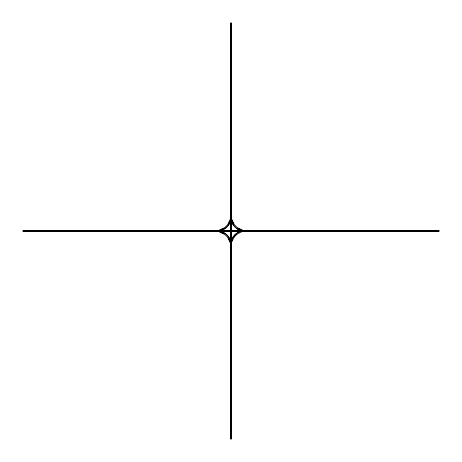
<?xml version="1.0" encoding="UTF-8"?>
<svg xmlns="http://www.w3.org/2000/svg" width="462" height="462" viewBox="0 0 462 462"><rect width="100%" height="100%" fill="white"/><g stroke="black" fill="none" stroke-linecap="round" stroke-linejoin="round"><path stroke-width="0.69" d="M231.641 215.598L231.283 218.803M230.359 246.402L230.723 243.151M228.644 223.585L229.498 221.841M229.539 221.76L230.44 219.941M231.393 219.462L229.204 223.908A14.345 14.345 0 0 1 223.955 229.158M230.423 221.737L229.268 223.943A14.42 14.42 0 0 1 223.989 229.221L219.606 231.3M231.641 239.755L232.634 237.739A14.42 14.42 0 0 1 237.913 232.461L241.695 230.677M231.641 240.136L232.507 238.38A16.043 16.043 0 0 1 236.088 234.113M231.918 240.176L232.738 238.507M231.56 241.545L232.45 239.738M231.578 242.325L233.57 238.277A13.334 13.334 0 0 1 238.456 233.397L242.175 231.641L241.938 231.167M242.388 231.162L241.978 231.254M242.585 230.769L242.775 230.376L238.559 228.297A13.265 13.265 0 0 1 233.703 223.446L231.618 219.207L230.584 219.721M231.231 219.398L231.37 219.681L230.428 218.988L228.332 223.4A13.334 13.334 0 0 1 223.446 228.286L219.127 230.336L219.635 231.37M219.155 230.399L223.446 228.286M221.76 229.516L223.631 228.598M238.38 232.507L239.686 231.866M230.746 242.544L230.359 242.735L228.338 238.64A13.265 13.265 0 0 0 223.481 233.784L219.109 231.624M231.162 242.336L231.162 241.759M218.849 231.277L215.598 231.641M243.151 230.723L246.402 230.359M23.1 230.44L230.359 230.44M231.641 230.44L438.9 230.44M23.1 231.56L230.359 231.56M231.641 231.56L438.9 231.56M246.402 231.641L243.151 231.277M215.598 230.359L218.849 230.723M221.344 231.445L221.864 231.641M238.525 228.361L242.735 230.44M238.34 228.673L240.049 229.516M231.578 221.737L232.704 224.024A14.42 14.42 0 0 0 237.982 229.296L242.302 231.347M230.648 219.687L232.767 223.983A14.345 14.345 0 0 0 238.017 229.239L240.263 230.423M222.222 232.357L223.845 233.16M219.952 231.56L222.482 232.808M223.516 233.72L219.138 231.56L219.589 230.659L224.058 232.784A14.42 14.42 0 0 1 229.337 238.063L230.423 240.263M231.641 242.359L230.671 241.88L232.698 237.774A14.345 14.345 0 0 1 237.947 232.525M238.017 229.239L240.13 230.359M231.549 219.242L233.639 223.481M232.484 221.951L233.327 223.66M231.323 242.255L229.273 238.097A14.345 14.345 0 0 0 224.024 232.848M229.256 238.877L230.145 240.673M228.401 238.6L230.423 242.7M230.786 219.167L230.359 215.598M231.277 243.151L231.641 246.402M231.56 23.1L231.56 230.359M231.56 231.641L231.56 438.9M230.44 23.1L230.44 230.359M230.44 231.641L230.44 438.9M233.327 237.433A13.987 13.987 0 0 1 234.026 236.434M231.641 23.1L230.359 23.1L230.359 438.9L231.641 438.9L231.641 23.1M438.9 230.359L23.1 230.359L23.1 231.641L438.9 231.641L438.9 230.359"/></g></svg>
